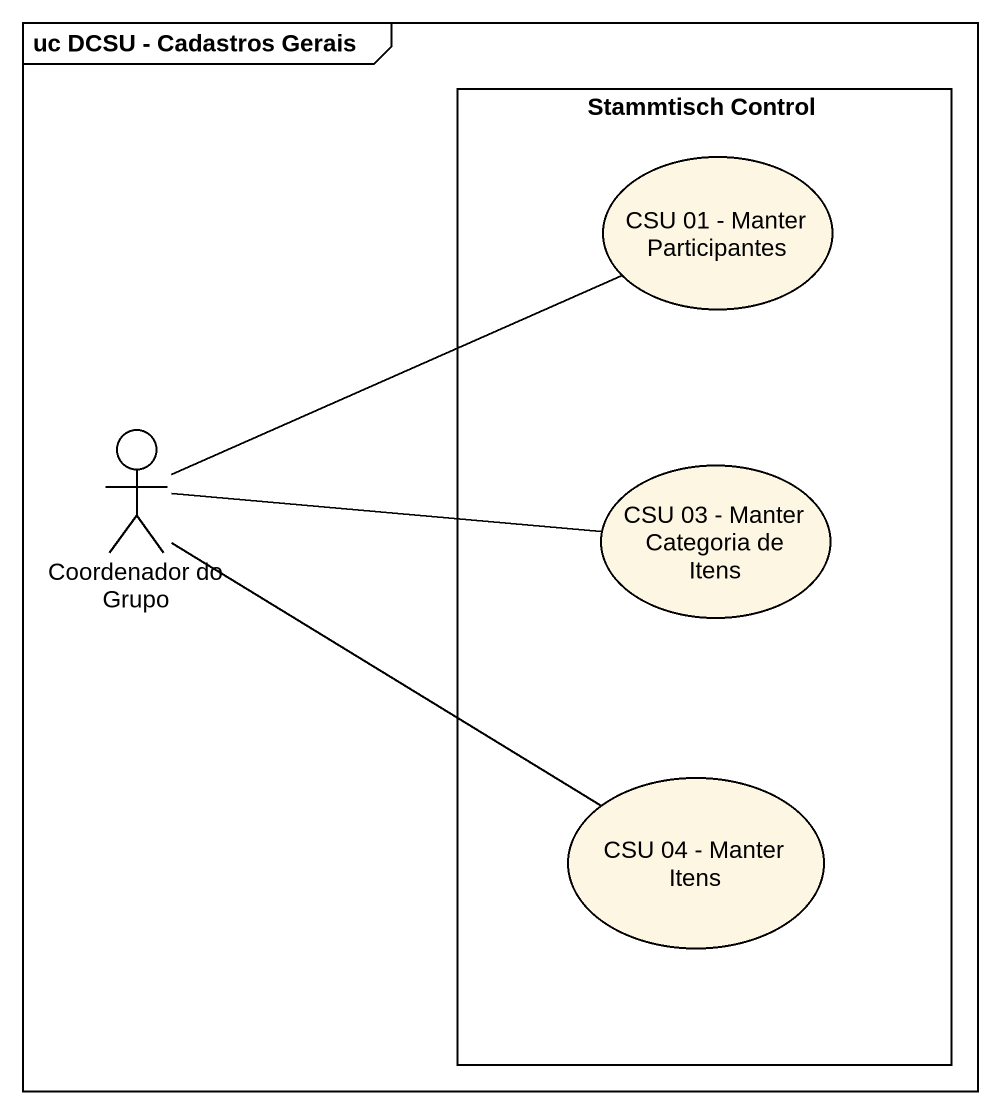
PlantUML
@startuml
mainframe uc DCSU - Cadastros Gerais
rectangle "Stammtisch Control" as Stammtisch_Control {
  usecase "CSU 01 - Manter Participantes" as CSU_01_Manter_Participantes
  usecase "CSU 03 - Manter Categoria de Itens" as CSU_03_Manter_Categoria_de
  usecase "CSU 04 - Manter Itens" as CSU_04_Manter_Itens
}
actor "Coordenador do Grupo" as Coordenador_do_Grupo
Coordenador_do_Grupo -right- CSU_01_Manter_Participantes
Coordenador_do_Grupo -right- CSU_03_Manter_Categoria_de
Coordenador_do_Grupo -right- CSU_04_Manter_Itens
@enduml
